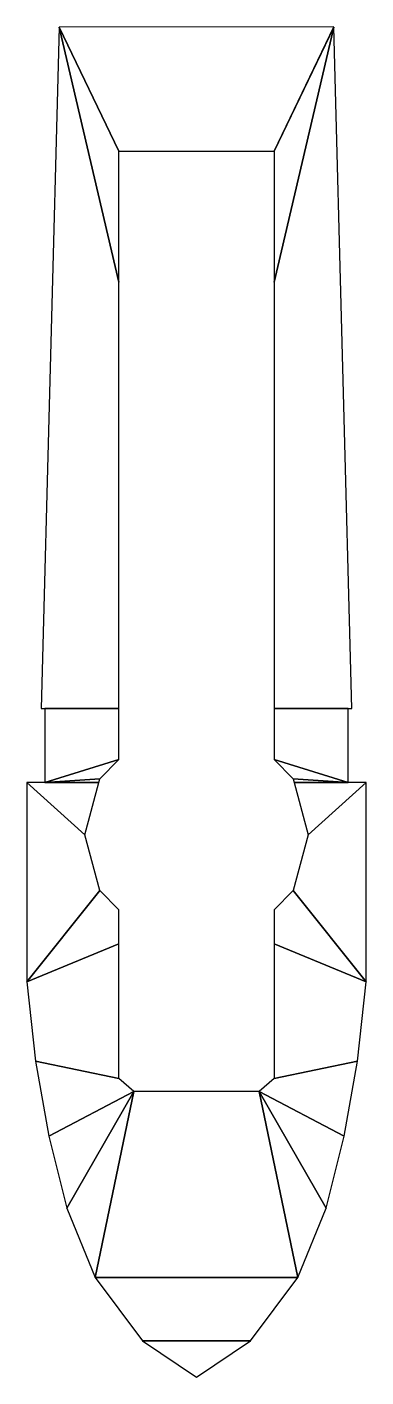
# Model space of a CAD drawing. Extents: x -1.8 to 1.8, y -7.4 to 6.9.
import ezdxf

# ---------------------------------------------------------------- set-up
doc = ezdxf.new("R2010")
doc.units = 0
doc.layers.add('DECK', color=2, linetype='CONTINUOUS')

msp = doc.modelspace()

# ---------------------------------------------------------------- linework, layer by layer
at = {"layer": 'DECK'}
for points in [[(-0.8200000000000001, -0.3399999999999999, 0.7400000000000001), (-0.8200000000000001, 4.16, 0.7100000000000001), (-1.450000000000003, 6.85, 0.689999999999998), (-1.639999999999999, -0.3399999999999954, 0.7400000000000002)], [(0.8200000000000001, 5.54, 0.6991098748261474), (1.449999999999997, 6.850000000000115, 0.6899999999999972), (-1.450000000000001, 6.850000000000008, 0.6899999999999988), (-0.8200000000000001, 5.54, 0.6991098748261475)], [(-0.8200000000000001, 4.16, 0.7100000000000001), (-0.8200000000000001, 5.54, 0.6991098748261475), (-1.449999999999997, 6.85, 0.689999999999999), (-1.45, 6.849999999999994, 0.6900000000000001)], [(1.63999999999993, -0.3399999999973691, 0.7399999999999818), (1.449999999999942, 6.85, 0.6900000000000346), (0.8200000000000001, 4.16, 0.7100000000000001), (0.8200000000000001, -0.3400000000000001, 0.7400000000000002)], [(0.8199999999999993, 4.16, 0.7100000000000001), (1.449999999999942, 6.85, 0.6900000000000346), (1.449999999999942, 6.85, 0.6900000000000346), (0.8199999999999988, 5.539999999999997, 0.699109874826148)], [(-0.8200000000000001, -0.8780900235343624, 0.7400000000000001), (-0.8200000000000001, -0.3399999999999999, 0.7400000000000001), (-1.600000000000068, -0.3399999999999954, 0.7400000000000002), (-1.6, -1.12, 0.7400000000000002)], [(1.599999999999999, -1.12, 0.7400000000000001), (1.599999999999999, -0.3399999999999999, 0.7400000000000001), (0.82, -0.3399999999999999, 0.7400000000000001), (0.8200000000000001, -0.8780900235343624, 0.7400000000000002)], [(-1.021909976465637, -1.079999999999999, 0.7400000000000001), (-0.8200000000000001, -0.8780900235343624, 0.7400000000000001), (-1.6, -1.12, 0.7400000000000002)], [(1.599999999999999, -1.12, 0.7400000000000001), (1.599999999999999, -1.12, 0.7400000000000001), (0.8200000000000001, -0.8780900235343624, 0.7400000000000001), (1.021909976465637, -1.08, 0.7400000000000001)], [(-1.179999999999999, -1.669999999999999, 1.07), (-1.032627944162884, -1.120000000000005, 1.069999999999911), (-1.789999999999968, -1.12, 1.069999999999911)], [(-1.021909976465638, -2.259999999999998, 1.07), (-1.179999999999999, -1.669999999999999, 1.07), (-1.789999999999968, -1.12, 1.069999999999911), (-1.789999999999968, -3.22, 1.069999999999912)], [(-1.032627944162882, -1.12, 0.7400000000000001), (-1.021909976465637, -1.079999999999999, 0.7400000000000001), (-1.6, -1.12, 0.7400000000000002)], [(1.599999999999999, -1.12, 0.7400000000000001), (1.599999999999999, -1.12, 0.7400000000000001), (1.021909976465637, -1.08, 0.7400000000000001), (1.032627944162882, -1.12, 0.7400000000000001)], [(1.789999999999968, -3.22, 1.069999999999912), (1.790000000000096, -1.120000000000489, 1.070000000000238), (1.179999999999999, -1.669999999999999, 1.07), (1.021909976465637, -2.259999999999999, 1.07)], [(1.790000000000339, -1.12000000000027, 1.069999999999912), (1.790000000000339, -1.12000000000027, 1.069999999999912), (1.032627944162882, -1.120000000000016, 1.07), (1.179999999999999, -1.669999999999999, 1.07)], [(-0.8200000000000001, -2.82, 1.07), (-0.8200000000000001, -2.461909976465637, 1.07), (-1.021909976465638, -2.259999999999998, 1.07), (-1.789999999999968, -3.22, 1.069999999999912)], [(0.8200000000000001, -2.82, 1.07), (1.789999999999968, -3.22, 1.069999999999912), (1.021909976465637, -2.259999999999999, 1.07), (0.8200000000000001, -2.461909976465637, 1.07)], [(-0.8200000000000001, -4.24, 1.07), (-0.8200000000000001, -2.82, 1.07), (-1.789999999999968, -3.22, 1.069999999999911), (-1.7, -4.06, 1.07)], [(1.7, -4.06, 1.07), (1.789999999999997, -3.22000000000027, 1.070000000000135), (0.82, -2.819999999999999, 1.07), (0.8200000000000001, -4.24, 1.07)], [(-0.6600000000000001, -4.379999999999999, 1.07), (-0.8200000000000001, -4.24, 1.07), (-1.7, -4.06, 1.07), (-1.56, -4.85, 1.07)], [(1.56, -4.85, 1.07), (1.699999999999408, -4.05999999999968, 1.070000000000374), (0.8200000000000001, -4.24, 1.07), (0.6600000000000001, -4.379999999999999, 1.07)], [(-0.6600000000000001, -4.379999999999999, 1.07), (-0.6600000000000001, -4.379999999999999, 1.07), (-1.56, -4.850000000000001, 1.07), (-1.37, -5.61, 1.07)], [(-0.6600000000000001, -4.379999999999999, 1.07), (-0.6600000000000001, -4.379999999999999, 1.07), (-1.37, -5.61, 1.07), (-1.07, -6.339999999999999, 1.07)], [(1.069999999999754, -6.340000000000389, 1.07), (0.6599999999999998, -4.379999999999999, 1.07), (-0.6600000000000001, -4.379999999999999, 1.07), (-1.07, -6.339999999999999, 1.07)], [(1.370000000000027, -5.60999999999989, 1.069999999999981), (1.559999999998869, -4.84999999999979, 1.0700000000007), (0.6600000000000001, -4.379999999999999, 1.07)], [(1.069999999999915, -6.339999999999999, 1.069999999999999), (1.37000000000008, -5.60999999999968, 1.069999999999971), (0.6600000000000001, -4.379999999999999, 1.07)], [(0.5699999999998321, -7.009999999999999, 1.0700000000001), (1.069999999999943, -6.340000000000136, 1.07), (-1.07, -6.339999999999999, 1.07), (-0.57, -7.009999999999999, 1.07)], [(2.31e-14, -7.39000000000011, 1.069999999999937), (0.5700000000001665, -7.009999999999776, 1.069999999999999), (-0.5700000000000001, -7.009999999999999, 1.07)]]:
    msp.add_3dface(points, dxfattribs=at)

doc.saveas('drawing.dxf')
